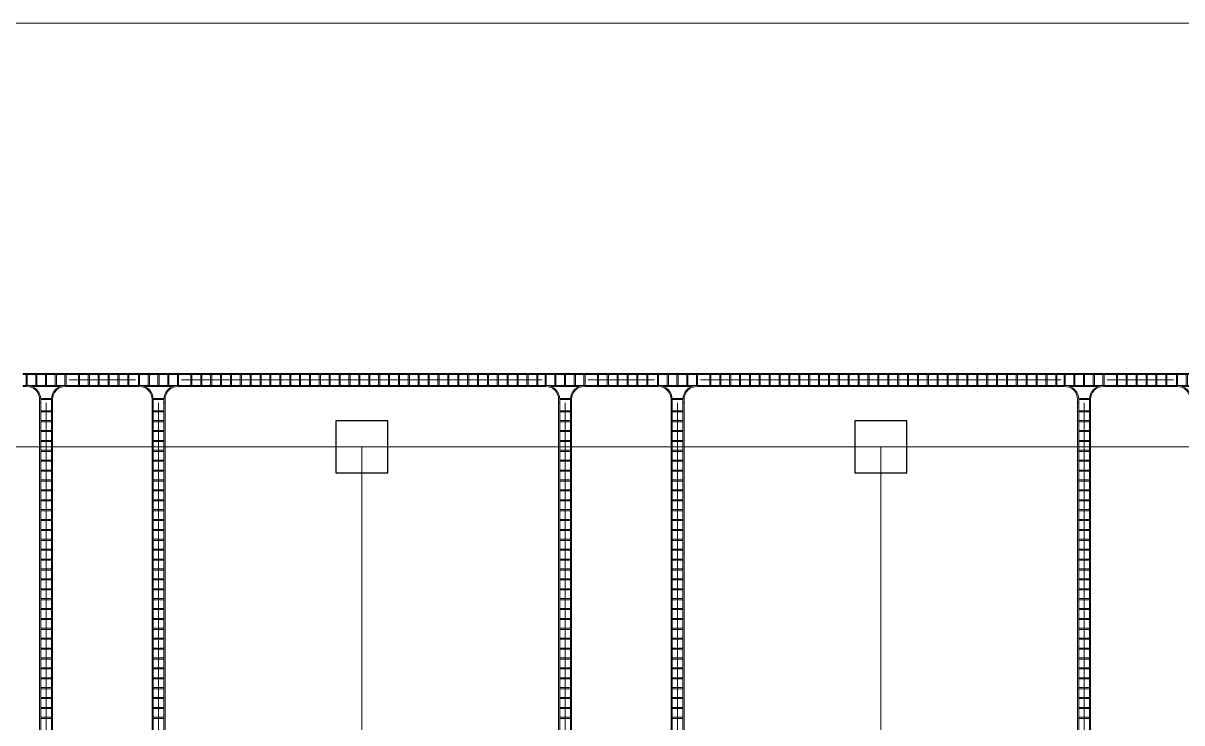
# Model space of a CAD drawing. Header units: millimetres. Extents: x 0 to 154200, y 0 to 64595.
# Drawn here: x 100170 to 126960, y 48424 to 64595 of the extents above; entities that cross this region are included whole.
import ezdxf

# ---------------------------------------------------------------- set-up
doc = ezdxf.new("R2010")
doc.units = ezdxf.units.MM
doc.layers.add('Column', color=1, linetype='Continuous')
doc.layers.add('E-CABL-TRAY', color=4, linetype='Continuous', lineweight=9)
doc.layers.add('Floor', color=7, linetype='Continuous', lineweight=9)

# ---------------------------------------------------------------- blocks, each defined once
blk = doc.blocks.new('M_래더 수평 티 - 300mm 반지름-V1-레벨 2')
at = {"layer": 'E-CABL-TRAY'}
for p, q in [((530, 150), (-530, 150)), ((-530, 150), (-530, 125)), ((-530, 125), (530, 125)), ((-463, 125), (-463, -125)), ((-437, -125), (-437, 125)), ((-238, 125), (-238, -125)), ((-212, -125), (-212, 125)), ((-13, 125), (-13, -125)), ((13, -125), (13, 125)), ((212, 125), (212, -125)), ((238, -125), (238, 125)), ((437, 125), (437, -125)), ((463, -125), (463, 125)), ((530, 125), (530, 150)), ((-450, -125), (-530, -125)), ((-530, -125), (-530, -150)), ((-530, -150), (-450, -150)), ((-450, -125), (-437, -125)), ((-450, -125), (450, -125)), ((-324, -150), (324, -150)), ((-238, -125), (-212, -125)), ((-13, -125), (13, -125)), ((212, -125), (238, -125)), ((437, -125), (450, -125)), ((530, -125), (450, -125)), ((450, -150), (530, -150)), ((530, -150), (530, -125)), ((-150, -450), (-150, -530)), ((-150, -530), (-125, -530)), ((125, -425), (-125, -425)), ((-125, -425), (-125, -450)), ((-125, -450), (125, -450)), ((-125, -530), (-125, -450)), ((125, -450), (125, -425)), ((125, -450), (125, -530)), ((125, -530), (150, -530)), ((150, -530), (150, -450))]:
    blk.add_line(p, q, dxfattribs=at)
for centre, radius, start, end in [((-450, -450), 325, 360, 90), ((-450, -450), 325, 79.9947, 90), ((-450, -450), 300, 0, 90), ((-450, -450), 325, 67.9974, 77.4396), ((-450, -450), 325, 61.232, 67.2117), ((-450, -450), 325, 49.8928, 56.0097), ((-450, -450), 325, 38.4887, 44.8078), ((450, -450), 325, 90, 180), ((450, -450), 300, 90, 180), ((450, -450), 325, 135.1922, 141.5113), ((450, -450), 325, 123.9903, 130.1072), ((450, -450), 325, 112.7883, 118.768), ((450, -450), 325, 102.5604, 112.0026), ((450, -450), 325, 90, 100.0053), ((-450, -450), 325, 26.942, 33.6058), ((-450, -450), 325, 11.2019, 22.4039), ((450, -450), 325, 157.5961, 168.7981), ((450, -450), 325, 146.3942, 153.058)]:
    blk.add_arc(centre, radius, start, end, dxfattribs=at)
blk = doc.blocks.new('M_래더 수평 티 - 300mm 반지름-V7-레벨 2')
at = {"layer": 'E-CABL-TRAY'}
for p, q in [((530, 150), (-530, 150)), ((-530, 150), (-530, 125)), ((-530, 125), (530, 125)), ((-463, 125), (-463, -125)), ((-437, -125), (-437, 125)), ((-238, 125), (-238, -125)), ((-212, -125), (-212, 125)), ((-13, 125), (-13, -125)), ((13, -125), (13, 125)), ((212, 125), (212, -125)), ((238, -125), (238, 125)), ((437, 125), (437, -125)), ((463, -125), (463, 125)), ((530, 125), (530, 150)), ((-450, -125), (-530, -125)), ((-530, -125), (-530, -150)), ((-530, -150), (-450, -150)), ((-450, -125), (-437, -125)), ((-450, -125), (450, -125)), ((-324, -150), (324, -150)), ((-238, -125), (-212, -125)), ((-13, -125), (13, -125)), ((212, -125), (238, -125)), ((437, -125), (450, -125)), ((530, -125), (450, -125)), ((450, -150), (530, -150)), ((530, -150), (530, -125)), ((-150, -450), (-150, -530)), ((-150, -530), (-125, -530)), ((125, -425), (-125, -425)), ((-125, -425), (-125, -450)), ((-125, -450), (125, -450)), ((-125, -530), (-125, -450)), ((125, -450), (125, -425)), ((125, -450), (125, -530)), ((125, -530), (150, -530)), ((150, -530), (150, -450))]:
    blk.add_line(p, q, dxfattribs=at)
for centre, radius, start, end in [((-450, -450), 325, 360, 90), ((-450, -450), 325, 79.9947, 90), ((-450, -450), 300, 0, 90), ((-450, -450), 325, 67.9974, 77.4396), ((-450, -450), 325, 61.232, 67.2117), ((-450, -450), 325, 49.8928, 56.0097), ((-450, -450), 325, 38.4887, 44.8078), ((450, -450), 325, 90, 180), ((450, -450), 300, 90, 180), ((450, -450), 325, 135.1922, 141.5113), ((450, -450), 325, 123.9903, 130.1072), ((450, -450), 325, 112.7883, 118.768), ((450, -450), 325, 102.5604, 112.0026), ((450, -450), 325, 90, 100.0053), ((-450, -450), 325, 26.942, 33.6058), ((-450, -450), 325, 11.2019, 22.4039), ((450, -450), 325, 157.5961, 168.7981), ((450, -450), 325, 146.3942, 153.058)]:
    blk.add_arc(centre, radius, start, end, dxfattribs=at)
blk = doc.blocks.new('M_래더 수평 티 - 300mm 반지름-V8-레벨 2')
at = {"layer": 'E-CABL-TRAY'}
for p, q in [((530, 150), (-530, 150)), ((-530, 150), (-530, 125)), ((-530, 125), (530, 125)), ((-463, 125), (-463, -125)), ((-437, -125), (-437, 125)), ((-238, 125), (-238, -125)), ((-212, -125), (-212, 125)), ((-13, 125), (-13, -125)), ((13, -125), (13, 125)), ((212, 125), (212, -125)), ((238, -125), (238, 125)), ((437, 125), (437, -125)), ((463, -125), (463, 125)), ((530, 125), (530, 150)), ((-450, -125), (-530, -125)), ((-530, -125), (-530, -150)), ((-530, -150), (-450, -150)), ((-450, -125), (450, -125)), ((-449, -125), (-437, -125)), ((-324, -150), (324, -150)), ((-238, -125), (-212, -125)), ((-13, -125), (13, -125)), ((212, -125), (238, -125)), ((437, -125), (450, -125)), ((530, -125), (450, -125)), ((450, -150), (530, -150)), ((530, -150), (530, -125)), ((-150, -450), (-150, -530)), ((-150, -530), (-125, -530)), ((125, -425), (-125, -425)), ((-125, -425), (-125, -450)), ((-125, -450), (125, -450)), ((-125, -530), (-125, -450)), ((125, -450), (125, -425)), ((125, -450), (125, -530)), ((125, -530), (150, -530)), ((150, -530), (150, -450))]:
    blk.add_line(p, q, dxfattribs=at)
for centre, radius, start, end in [((-450, -450), 325, 360, 90), ((-450, -450), 300, 0, 90), ((-450, -450), 325, 79.9947, 89.8721), ((-450, -450), 325, 67.9974, 77.4396), ((-450, -450), 325, 61.232, 67.2117), ((-450, -450), 325, 49.8928, 56.0097), ((-450, -450), 325, 38.4887, 44.8078), ((450, -450), 325, 90, 180), ((450, -450), 300, 90, 180), ((450, -450), 325, 135.1922, 141.5113), ((450, -450), 325, 123.9903, 130.1072), ((450, -450), 325, 112.7883, 118.768), ((450, -450), 325, 102.5604, 112.0026), ((450, -450), 325, 90, 100.0053), ((-450, -450), 325, 26.942, 33.6058), ((-450, -450), 325, 11.2019, 22.4039), ((450, -450), 325, 157.5961, 168.7981), ((450, -450), 325, 146.3942, 153.058)]:
    blk.add_arc(centre, radius, start, end, dxfattribs=at)

msp = doc.modelspace()

# ---------------------------------------------------------------- linework, layer by layer
at = {"layer": 'Column'}
for points in [[(107400, 54800), (107400, 54200), (108600, 54200), (108600, 55400), (107400, 55400), (107400, 54800)], [(119400, 54800), (119400, 54200), (120600, 54200), (120600, 55400), (119400, 55400), (119400, 54800)]]:
    msp.add_lwpolyline(points, dxfattribs=at)
at = {"layer": 'E-CABL-TRAY'}
for p, q in [((101230, 56473.3018), (101230, 56498.7018)), ((101230, 56498.7018), (102770, 56498.7018)), ((101230, 56473.3018), (102770, 56473.3018)), ((101230, 56348.7018), (102770, 56348.7018)), ((101445.9, 56224.1018), (101445.9, 56473.3018)), ((101471.3, 56224.1018), (101471.3, 56473.3018)), ((101674.5, 56224.1018), (101674.5, 56473.3018)), ((101699.9, 56224.1018), (101699.9, 56473.3018)), ((101903.1, 56224.1018), (101903.1, 56473.3018)), ((101928.5, 56224.1018), (101928.5, 56473.3018)), ((102131.7, 56224.1018), (102131.7, 56473.3018)), ((102157.1, 56224.1018), (102157.1, 56473.3018)), ((102360.3, 56224.1018), (102360.3, 56473.3018)), ((102385.7, 56224.1018), (102385.7, 56473.3018)), ((102588.9, 56224.1018), (102588.9, 56473.3018)), ((102614.3, 56224.1018), (102614.3, 56473.3018)), ((102770, 56498.7018), (102770, 56473.3018)), ((103830, 56473.3018), (103830, 56498.7018)), ((103830, 56498.7018), (112170, 56498.7018)), ((103830, 56473.3018), (112170, 56473.3018)), ((103830, 56348.7018), (112170, 56348.7018)), ((104045.9, 56224.1018), (104045.9, 56473.3018)), ((104071.3, 56224.1018), (104071.3, 56473.3018)), ((104274.5, 56224.1018), (104274.5, 56473.3018)), ((104299.9, 56224.1018), (104299.9, 56473.3018)), ((104503.1, 56224.1018), (104503.1, 56473.3018)), ((104528.5, 56224.1018), (104528.5, 56473.3018)), ((104731.7, 56224.1018), (104731.7, 56473.3018)), ((104757.1, 56224.1018), (104757.1, 56473.3018)), ((104960.3, 56224.1018), (104960.3, 56473.3018)), ((104985.7, 56224.1018), (104985.7, 56473.3018)), ((105188.9, 56224.1018), (105188.9, 56473.3018)), ((105214.3, 56224.1018), (105214.3, 56473.3018)), ((105417.5, 56224.1018), (105417.5, 56473.3018)), ((105442.9, 56224.1018), (105442.9, 56473.3018)), ((105646.1, 56224.1018), (105646.1, 56473.3018)), ((105671.5, 56224.1018), (105671.5, 56473.3018)), ((105874.7, 56224.1018), (105874.7, 56473.3018)), ((105900.1, 56224.1018), (105900.1, 56473.3018)), ((106103.3, 56224.1018), (106103.3, 56473.3018)), ((106128.7, 56224.1018), (106128.7, 56473.3018)), ((106331.9, 56224.1018), (106331.9, 56473.3018)), ((106357.3, 56224.1018), (106357.3, 56473.3018)), ((106560.5, 56224.1018), (106560.5, 56473.3018)), ((106585.9, 56224.1018), (106585.9, 56473.3018)), ((106789.1, 56224.1018), (106789.1, 56473.3018)), ((106814.5, 56224.1018), (106814.5, 56473.3018)), ((107017.7, 56224.1018), (107017.7, 56473.3018)), ((107043.1, 56224.1018), (107043.1, 56473.3018)), ((107246.3, 56224.1018), (107246.3, 56473.3018)), ((107271.7, 56224.1018), (107271.7, 56473.3018)), ((107474.9, 56224.1018), (107474.9, 56473.3018)), ((107500.3, 56224.1018), (107500.3, 56473.3018)), ((107703.5, 56224.1018), (107703.5, 56473.3018)), ((107728.9, 56224.1018), (107728.9, 56473.3018)), ((107932.1, 56224.1018), (107932.1, 56473.3018)), ((107957.5, 56224.1018), (107957.5, 56473.3018)), ((108160.7, 56224.1018), (108160.7, 56473.3018)), ((108186.1, 56224.1018), (108186.1, 56473.3018)), ((108389.3, 56224.1018), (108389.3, 56473.3018)), ((108414.7, 56224.1018), (108414.7, 56473.3018)), ((108617.9, 56224.1018), (108617.9, 56473.3018)), ((108643.3, 56224.1018), (108643.3, 56473.3018)), ((108846.5, 56224.1018), (108846.5, 56473.3018)), ((108871.9, 56224.1018), (108871.9, 56473.3018)), ((109075.1, 56224.1018), (109075.1, 56473.3018)), ((109100.5, 56224.1018), (109100.5, 56473.3018)), ((109303.7, 56224.1018), (109303.7, 56473.3018)), ((109329.1, 56224.1018), (109329.1, 56473.3018)), ((109532.3, 56224.1018), (109532.3, 56473.3018)), ((109557.7, 56224.1018), (109557.7, 56473.3018)), ((109760.9, 56224.1018), (109760.9, 56473.3018)), ((109786.3, 56224.1018), (109786.3, 56473.3018)), ((109989.5, 56224.1018), (109989.5, 56473.3018)), ((110014.9, 56224.1018), (110014.9, 56473.3018)), ((110218.1, 56224.1018), (110218.1, 56473.3018)), ((110243.5, 56224.1018), (110243.5, 56473.3018)), ((110446.7, 56224.1018), (110446.7, 56473.3018)), ((110472.1, 56224.1018), (110472.1, 56473.3018)), ((110675.3, 56224.1018), (110675.3, 56473.3018)), ((110700.7, 56224.1018), (110700.7, 56473.3018)), ((110903.9, 56224.1018), (110903.9, 56473.3018)), ((110929.3, 56224.1018), (110929.3, 56473.3018)), ((111132.5, 56224.1018), (111132.5, 56473.3018)), ((111157.9, 56224.1018), (111157.9, 56473.3018)), ((111361.1, 56224.1018), (111361.1, 56473.3018)), ((111386.5, 56224.1018), (111386.5, 56473.3018)), ((111589.7, 56224.1018), (111589.7, 56473.3018)), ((111615.1, 56224.1018), (111615.1, 56473.3018)), ((111818.3, 56224.1018), (111818.3, 56473.3018)), ((111843.7, 56224.1018), (111843.7, 56473.3018)), ((112046.9, 56224.1018), (112046.9, 56473.3018)), ((112072.3, 56224.1018), (112072.3, 56473.3018)), ((112170, 56498.7018), (112170, 56473.3018)), ((113230, 56473.3018), (113230, 56498.7018)), ((113230, 56498.7018), (114770, 56498.7018)), ((113230, 56473.3018), (114770, 56473.3018)), ((113230, 56348.7018), (114770, 56348.7018)), ((113445.9, 56224.1018), (113445.9, 56473.3018)), ((113471.3, 56224.1018), (113471.3, 56473.3018)), ((113674.5, 56224.1018), (113674.5, 56473.3018)), ((113699.9, 56224.1018), (113699.9, 56473.3018)), ((113903.1, 56224.1018), (113903.1, 56473.3018)), ((113928.5, 56224.1018), (113928.5, 56473.3018)), ((114131.7, 56224.1018), (114131.7, 56473.3018)), ((114157.1, 56224.1018), (114157.1, 56473.3018)), ((114360.3, 56224.1018), (114360.3, 56473.3018)), ((114385.7, 56224.1018), (114385.7, 56473.3018)), ((114588.9, 56224.1018), (114588.9, 56473.3018)), ((114614.3, 56224.1018), (114614.3, 56473.3018)), ((114770, 56498.7018), (114770, 56473.3018)), ((115830, 56473.3018), (115830, 56498.7018)), ((115830, 56498.7018), (124170, 56498.7018)), ((115830, 56473.3018), (124170, 56473.3018)), ((115830, 56348.7018), (124170, 56348.7018)), ((116045.9, 56224.1018), (116045.9, 56473.3018)), ((116071.3, 56224.1018), (116071.3, 56473.3018)), ((116274.5, 56224.1018), (116274.5, 56473.3018)), ((116299.9, 56224.1018), (116299.9, 56473.3018)), ((116503.1, 56224.1018), (116503.1, 56473.3018)), ((116528.5, 56224.1018), (116528.5, 56473.3018)), ((116731.7, 56224.1018), (116731.7, 56473.3018)), ((116757.1, 56224.1018), (116757.1, 56473.3018)), ((116960.3, 56224.1018), (116960.3, 56473.3018)), ((116985.7, 56224.1018), (116985.7, 56473.3018)), ((117188.9, 56224.1018), (117188.9, 56473.3018)), ((117214.3, 56224.1018), (117214.3, 56473.3018)), ((117417.5, 56224.1018), (117417.5, 56473.3018)), ((117442.9, 56224.1018), (117442.9, 56473.3018)), ((117646.1, 56224.1018), (117646.1, 56473.3018)), ((117671.5, 56224.1018), (117671.5, 56473.3018)), ((117874.7, 56224.1018), (117874.7, 56473.3018)), ((117900.1, 56224.1018), (117900.1, 56473.3018)), ((118103.3, 56224.1018), (118103.3, 56473.3018)), ((118128.7, 56224.1018), (118128.7, 56473.3018)), ((118331.9, 56224.1018), (118331.9, 56473.3018)), ((118357.3, 56224.1018), (118357.3, 56473.3018)), ((118560.5, 56224.1018), (118560.5, 56473.3018)), ((118585.9, 56224.1018), (118585.9, 56473.3018)), ((118789.1, 56224.1018), (118789.1, 56473.3018)), ((118814.5, 56224.1018), (118814.5, 56473.3018)), ((119017.7, 56224.1018), (119017.7, 56473.3018)), ((119043.1, 56224.1018), (119043.1, 56473.3018)), ((119246.3, 56224.1018), (119246.3, 56473.3018)), ((119271.7, 56224.1018), (119271.7, 56473.3018)), ((119474.9, 56224.1018), (119474.9, 56473.3018)), ((119500.3, 56224.1018), (119500.3, 56473.3018)), ((119703.5, 56224.1018), (119703.5, 56473.3018)), ((119728.9, 56224.1018), (119728.9, 56473.3018)), ((119932.1, 56224.1018), (119932.1, 56473.3018)), ((119957.5, 56224.1018), (119957.5, 56473.3018)), ((120160.7, 56224.1018), (120160.7, 56473.3018)), ((120186.1, 56224.1018), (120186.1, 56473.3018)), ((120389.3, 56224.1018), (120389.3, 56473.3018)), ((120414.7, 56224.1018), (120414.7, 56473.3018)), ((120617.9, 56224.1018), (120617.9, 56473.3018)), ((120643.3, 56224.1018), (120643.3, 56473.3018)), ((120846.5, 56224.1018), (120846.5, 56473.3018)), ((120871.9, 56224.1018), (120871.9, 56473.3018)), ((121075.1, 56224.1018), (121075.1, 56473.3018)), ((121100.5, 56224.1018), (121100.5, 56473.3018)), ((121303.7, 56224.1018), (121303.7, 56473.3018)), ((121329.1, 56224.1018), (121329.1, 56473.3018)), ((121532.3, 56224.1018), (121532.3, 56473.3018)), ((121557.7, 56224.1018), (121557.7, 56473.3018)), ((121760.9, 56224.1018), (121760.9, 56473.3018)), ((121786.3, 56224.1018), (121786.3, 56473.3018)), ((121989.5, 56224.1018), (121989.5, 56473.3018)), ((122014.9, 56224.1018), (122014.9, 56473.3018)), ((122218.1, 56224.1018), (122218.1, 56473.3018)), ((122243.5, 56224.1018), (122243.5, 56473.3018)), ((122446.7, 56224.1018), (122446.7, 56473.3018)), ((122472.1, 56224.1018), (122472.1, 56473.3018)), ((122675.3, 56224.1018), (122675.3, 56473.3018)), ((122700.7, 56224.1018), (122700.7, 56473.3018)), ((122903.9, 56224.1018), (122903.9, 56473.3018)), ((122929.3, 56224.1018), (122929.3, 56473.3018)), ((123132.5, 56224.1018), (123132.5, 56473.3018)), ((123157.9, 56224.1018), (123157.9, 56473.3018)), ((123361.1, 56224.1018), (123361.1, 56473.3018)), ((123386.5, 56224.1018), (123386.5, 56473.3018)), ((123589.7, 56224.1018), (123589.7, 56473.3018)), ((123615.1, 56224.1018), (123615.1, 56473.3018)), ((123818.3, 56224.1018), (123818.3, 56473.3018)), ((123843.7, 56224.1018), (123843.7, 56473.3018)), ((124046.9, 56224.1018), (124046.9, 56473.3018)), ((124072.3, 56224.1018), (124072.3, 56473.3018)), ((124170, 56498.7018), (124170, 56473.3018)), ((125230, 56473.3018), (125230, 56498.7018)), ((125230, 56498.7018), (126770, 56498.7018)), ((125230, 56473.3018), (126770, 56473.3018)), ((125230, 56348.7018), (126770, 56348.7018)), ((125445.9, 56224.1018), (125445.9, 56473.3018)), ((125471.3, 56224.1018), (125471.3, 56473.3018)), ((125674.5, 56224.1018), (125674.5, 56473.3018)), ((125699.9, 56224.1018), (125699.9, 56473.3018)), ((125903.1, 56224.1018), (125903.1, 56473.3018)), ((125928.5, 56224.1018), (125928.5, 56473.3018)), ((126131.7, 56224.1018), (126131.7, 56473.3018)), ((126157.1, 56224.1018), (126157.1, 56473.3018)), ((126360.3, 56224.1018), (126360.3, 56473.3018)), ((126385.7, 56224.1018), (126385.7, 56473.3018)), ((126588.9, 56224.1018), (126588.9, 56473.3018)), ((126614.3, 56224.1018), (126614.3, 56473.3018)), ((126770, 56498.7018), (126770, 56473.3018)), ((101230, 56198.7018), (101230, 56224.1018)), ((101230, 56224.1018), (102770, 56224.1018)), ((101230, 56198.7018), (102770, 56198.7018)), ((102770, 56224.1018), (102770, 56198.7018)), ((103830, 56198.7018), (103830, 56224.1018)), ((103830, 56224.1018), (112170, 56224.1018)), ((103830, 56198.7018), (112170, 56198.7018)), ((112170, 56224.1018), (112170, 56198.7018)), ((113230, 56198.7018), (113230, 56224.1018)), ((113230, 56224.1018), (114770, 56224.1018)), ((113230, 56198.7018), (114770, 56198.7018)), ((114770, 56224.1018), (114770, 56198.7018)), ((115830, 56198.7018), (115830, 56224.1018)), ((115830, 56224.1018), (124170, 56224.1018)), ((115830, 56198.7018), (124170, 56198.7018)), ((124170, 56224.1018), (124170, 56198.7018)), ((125230, 56198.7018), (125230, 56224.1018)), ((125230, 56224.1018), (126770, 56224.1018)), ((125230, 56198.7018), (126770, 56198.7018)), ((126770, 56224.1018), (126770, 56198.7018)), ((100550, 55818.7018), (100575.4, 55818.7018)), ((100550, 9218.7018), (100550, 55818.7018)), ((100575.4, 9218.7018), (100575.4, 55818.7018)), ((100700, 9218.7018), (100700, 55818.7018)), ((100824.6, 55818.7018), (100850, 55818.7018)), ((100824.6, 9218.7018), (100824.6, 55818.7018)), ((100850, 9218.7018), (100850, 55818.7018)), ((103150, 55818.7018), (103175.4, 55818.7018)), ((103150, 9218.7018), (103150, 55818.7018)), ((103175.4, 9218.7018), (103175.4, 55818.7018)), ((103300, 9218.7018), (103300, 55818.7018)), ((103424.6, 55818.7018), (103450, 55818.7018)), ((103424.6, 9218.7018), (103424.6, 55818.7018)), ((103450, 9218.7018), (103450, 55818.7018)), ((112550, 55818.7018), (112575.4, 55818.7018)), ((112550, 9218.7018), (112550, 55818.7018)), ((112575.4, 9218.7018), (112575.4, 55818.7018)), ((112700, 9218.7018), (112700, 55818.7018)), ((112824.6, 55818.7018), (112850, 55818.7018)), ((112824.6, 9218.7018), (112824.6, 55818.7018)), ((112850, 9218.7018), (112850, 55818.7018)), ((115150, 55818.7018), (115175.4, 55818.7018)), ((115150, 9218.7018), (115150, 55818.7018)), ((115175.4, 9218.7018), (115175.4, 55818.7018)), ((115300, 9218.7018), (115300, 55818.7018)), ((115424.6, 55818.7018), (115450, 55818.7018)), ((115424.6, 9218.7018), (115424.6, 55818.7018)), ((115450, 9218.7018), (115450, 55818.7018)), ((124550, 55818.7018), (124575.4, 55818.7018)), ((124550, 9218.7018), (124550, 55818.7018)), ((124575.4, 9218.7018), (124575.4, 55818.7018)), ((124700, 9218.7018), (124700, 55818.7018)), ((124824.6, 55818.7018), (124850, 55818.7018)), ((124824.6, 9218.7018), (124824.6, 55818.7018)), ((124850, 9218.7018), (124850, 55818.7018)), ((100824.6, 55637.2018), (100575.4, 55637.2018)), ((100824.6, 55611.8018), (100575.4, 55611.8018)), ((103424.6, 55637.2018), (103175.4, 55637.2018)), ((103424.6, 55611.8018), (103175.4, 55611.8018)), ((112824.6, 55637.2018), (112575.4, 55637.2018)), ((112824.6, 55611.8018), (112575.4, 55611.8018)), ((115424.6, 55637.2018), (115175.4, 55637.2018)), ((115424.6, 55611.8018), (115175.4, 55611.8018)), ((124824.6, 55637.2018), (124575.4, 55637.2018)), ((124824.6, 55611.8018), (124575.4, 55611.8018)), ((100824.6, 55408.6018), (100575.4, 55408.6018)), ((100824.6, 55383.2018), (100575.4, 55383.2018)), ((103424.6, 55408.6018), (103175.4, 55408.6018)), ((103424.6, 55383.2018), (103175.4, 55383.2018)), ((112824.6, 55408.6018), (112575.4, 55408.6018)), ((112824.6, 55383.2018), (112575.4, 55383.2018)), ((115424.6, 55408.6018), (115175.4, 55408.6018)), ((115424.6, 55383.2018), (115175.4, 55383.2018)), ((124824.6, 55408.6018), (124575.4, 55408.6018)), ((124824.6, 55383.2018), (124575.4, 55383.2018)), ((100824.6, 55180.0018), (100575.4, 55180.0018)), ((100824.6, 55154.6018), (100575.4, 55154.6018)), ((100824.6, 54951.4018), (100575.4, 54951.4018)), ((100824.6, 54926.0018), (100575.4, 54926.0018)), ((103424.6, 55180.0018), (103175.4, 55180.0018)), ((103424.6, 55154.6018), (103175.4, 55154.6018)), ((103424.6, 54951.4018), (103175.4, 54951.4018)), ((103424.6, 54926.0018), (103175.4, 54926.0018)), ((112824.6, 55180.0018), (112575.4, 55180.0018)), ((112824.6, 55154.6018), (112575.4, 55154.6018)), ((112824.6, 54951.4018), (112575.4, 54951.4018)), ((112824.6, 54926.0018), (112575.4, 54926.0018)), ((115424.6, 55180.0018), (115175.4, 55180.0018)), ((115424.6, 55154.6018), (115175.4, 55154.6018)), ((115424.6, 54951.4018), (115175.4, 54951.4018)), ((115424.6, 54926.0018), (115175.4, 54926.0018)), ((124824.6, 55180.0018), (124575.4, 55180.0018)), ((124824.6, 55154.6018), (124575.4, 55154.6018)), ((124824.6, 54951.4018), (124575.4, 54951.4018)), ((124824.6, 54926.0018), (124575.4, 54926.0018)), ((100824.6, 54722.8018), (100575.4, 54722.8018)), ((100824.6, 54697.4018), (100575.4, 54697.4018)), ((103424.6, 54722.8018), (103175.4, 54722.8018)), ((103424.6, 54697.4018), (103175.4, 54697.4018)), ((112824.6, 54722.8018), (112575.4, 54722.8018)), ((112824.6, 54697.4018), (112575.4, 54697.4018)), ((115424.6, 54722.8018), (115175.4, 54722.8018)), ((115424.6, 54697.4018), (115175.4, 54697.4018)), ((124824.6, 54722.8018), (124575.4, 54722.8018)), ((124824.6, 54697.4018), (124575.4, 54697.4018)), ((100824.6, 54494.2018), (100575.4, 54494.2018)), ((100824.6, 54468.8018), (100575.4, 54468.8018)), ((103424.6, 54494.2018), (103175.4, 54494.2018)), ((103424.6, 54468.8018), (103175.4, 54468.8018)), ((112824.6, 54494.2018), (112575.4, 54494.2018)), ((112824.6, 54468.8018), (112575.4, 54468.8018)), ((115424.6, 54494.2018), (115175.4, 54494.2018)), ((115424.6, 54468.8018), (115175.4, 54468.8018)), ((124824.6, 54494.2018), (124575.4, 54494.2018)), ((124824.6, 54468.8018), (124575.4, 54468.8018)), ((100824.6, 54265.6018), (100575.4, 54265.6018)), ((100824.6, 54240.2018), (100575.4, 54240.2018)), ((103424.6, 54265.6018), (103175.4, 54265.6018)), ((103424.6, 54240.2018), (103175.4, 54240.2018)), ((112824.6, 54265.6018), (112575.4, 54265.6018)), ((112824.6, 54240.2018), (112575.4, 54240.2018)), ((115424.6, 54265.6018), (115175.4, 54265.6018)), ((115424.6, 54240.2018), (115175.4, 54240.2018)), ((124824.6, 54265.6018), (124575.4, 54265.6018)), ((124824.6, 54240.2018), (124575.4, 54240.2018)), ((100824.6, 54037.0018), (100575.4, 54037.0018)), ((100824.6, 54011.6018), (100575.4, 54011.6018)), ((103424.6, 54037.0018), (103175.4, 54037.0018)), ((103424.6, 54011.6018), (103175.4, 54011.6018)), ((112824.6, 54037.0018), (112575.4, 54037.0018)), ((112824.6, 54011.6018), (112575.4, 54011.6018)), ((115424.6, 54037.0018), (115175.4, 54037.0018)), ((115424.6, 54011.6018), (115175.4, 54011.6018)), ((124824.6, 54037.0018), (124575.4, 54037.0018)), ((124824.6, 54011.6018), (124575.4, 54011.6018)), ((100824.6, 53808.4018), (100575.4, 53808.4018)), ((100824.6, 53783.0018), (100575.4, 53783.0018)), ((103424.6, 53808.4018), (103175.4, 53808.4018)), ((103424.6, 53783.0018), (103175.4, 53783.0018)), ((112824.6, 53808.4018), (112575.4, 53808.4018)), ((112824.6, 53783.0018), (112575.4, 53783.0018)), ((115424.6, 53808.4018), (115175.4, 53808.4018)), ((115424.6, 53783.0018), (115175.4, 53783.0018)), ((124824.6, 53808.4018), (124575.4, 53808.4018)), ((124824.6, 53783.0018), (124575.4, 53783.0018)), ((100824.6, 53579.8018), (100575.4, 53579.8018)), ((100824.6, 53554.4018), (100575.4, 53554.4018)), ((100824.6, 53351.2018), (100575.4, 53351.2018)), ((100824.6, 53325.8018), (100575.4, 53325.8018)), ((103424.6, 53579.8018), (103175.4, 53579.8018)), ((103424.6, 53554.4018), (103175.4, 53554.4018)), ((103424.6, 53351.2018), (103175.4, 53351.2018)), ((103424.6, 53325.8018), (103175.4, 53325.8018)), ((112824.6, 53579.8018), (112575.4, 53579.8018)), ((112824.6, 53554.4018), (112575.4, 53554.4018)), ((112824.6, 53351.2018), (112575.4, 53351.2018)), ((112824.6, 53325.8018), (112575.4, 53325.8018)), ((115424.6, 53579.8018), (115175.4, 53579.8018)), ((115424.6, 53554.4018), (115175.4, 53554.4018)), ((115424.6, 53351.2018), (115175.4, 53351.2018)), ((115424.6, 53325.8018), (115175.4, 53325.8018)), ((124824.6, 53579.8018), (124575.4, 53579.8018)), ((124824.6, 53554.4018), (124575.4, 53554.4018)), ((124824.6, 53351.2018), (124575.4, 53351.2018)), ((124824.6, 53325.8018), (124575.4, 53325.8018)), ((100824.6, 53122.6018), (100575.4, 53122.6018)), ((100824.6, 53097.2018), (100575.4, 53097.2018)), ((103424.6, 53122.6018), (103175.4, 53122.6018)), ((103424.6, 53097.2018), (103175.4, 53097.2018)), ((112824.6, 53122.6018), (112575.4, 53122.6018)), ((112824.6, 53097.2018), (112575.4, 53097.2018)), ((115424.6, 53122.6018), (115175.4, 53122.6018)), ((115424.6, 53097.2018), (115175.4, 53097.2018)), ((124824.6, 53122.6018), (124575.4, 53122.6018)), ((124824.6, 53097.2018), (124575.4, 53097.2018)), ((100824.6, 52894.0018), (100575.4, 52894.0018)), ((100824.6, 52868.6018), (100575.4, 52868.6018)), ((103424.6, 52894.0018), (103175.4, 52894.0018)), ((103424.6, 52868.6018), (103175.4, 52868.6018)), ((112824.6, 52894.0018), (112575.4, 52894.0018)), ((112824.6, 52868.6018), (112575.4, 52868.6018)), ((115424.6, 52894.0018), (115175.4, 52894.0018)), ((115424.6, 52868.6018), (115175.4, 52868.6018)), ((124824.6, 52894.0018), (124575.4, 52894.0018)), ((124824.6, 52868.6018), (124575.4, 52868.6018)), ((100824.6, 52665.4018), (100575.4, 52665.4018)), ((100824.6, 52640.0018), (100575.4, 52640.0018)), ((103424.6, 52665.4018), (103175.4, 52665.4018)), ((103424.6, 52640.0018), (103175.4, 52640.0018)), ((112824.6, 52665.4018), (112575.4, 52665.4018)), ((112824.6, 52640.0018), (112575.4, 52640.0018)), ((115424.6, 52665.4018), (115175.4, 52665.4018)), ((115424.6, 52640.0018), (115175.4, 52640.0018)), ((124824.6, 52665.4018), (124575.4, 52665.4018)), ((124824.6, 52640.0018), (124575.4, 52640.0018)), ((100824.6, 52436.8018), (100575.4, 52436.8018)), ((100824.6, 52411.4018), (100575.4, 52411.4018)), ((103424.6, 52436.8018), (103175.4, 52436.8018)), ((103424.6, 52411.4018), (103175.4, 52411.4018)), ((112824.6, 52436.8018), (112575.4, 52436.8018)), ((112824.6, 52411.4018), (112575.4, 52411.4018)), ((115424.6, 52436.8018), (115175.4, 52436.8018)), ((115424.6, 52411.4018), (115175.4, 52411.4018)), ((124824.6, 52436.8018), (124575.4, 52436.8018)), ((124824.6, 52411.4018), (124575.4, 52411.4018)), ((100824.6, 52208.2018), (100575.4, 52208.2018)), ((100824.6, 52182.8018), (100575.4, 52182.8018)), ((100824.6, 51979.6018), (100575.4, 51979.6018)), ((103424.6, 52208.2018), (103175.4, 52208.2018)), ((103424.6, 52182.8018), (103175.4, 52182.8018)), ((103424.6, 51979.6018), (103175.4, 51979.6018)), ((112824.6, 52208.2018), (112575.4, 52208.2018)), ((112824.6, 52182.8018), (112575.4, 52182.8018)), ((112824.6, 51979.6018), (112575.4, 51979.6018)), ((115424.6, 52208.2018), (115175.4, 52208.2018)), ((115424.6, 52182.8018), (115175.4, 52182.8018)), ((115424.6, 51979.6018), (115175.4, 51979.6018)), ((124824.6, 52208.2018), (124575.4, 52208.2018)), ((124824.6, 52182.8018), (124575.4, 52182.8018)), ((124824.6, 51979.6018), (124575.4, 51979.6018)), ((100824.6, 51954.2018), (100575.4, 51954.2018)), ((100824.6, 51751.0018), (100575.4, 51751.0018)), ((100824.6, 51725.6018), (100575.4, 51725.6018)), ((103424.6, 51954.2018), (103175.4, 51954.2018)), ((103424.6, 51751.0018), (103175.4, 51751.0018)), ((103424.6, 51725.6018), (103175.4, 51725.6018)), ((112824.6, 51954.2018), (112575.4, 51954.2018)), ((112824.6, 51751.0018), (112575.4, 51751.0018)), ((112824.6, 51725.6018), (112575.4, 51725.6018)), ((115424.6, 51954.2018), (115175.4, 51954.2018)), ((115424.6, 51751.0018), (115175.4, 51751.0018)), ((115424.6, 51725.6018), (115175.4, 51725.6018)), ((124824.6, 51954.2018), (124575.4, 51954.2018)), ((124824.6, 51751.0018), (124575.4, 51751.0018)), ((124824.6, 51725.6018), (124575.4, 51725.6018)), ((100824.6, 51522.4018), (100575.4, 51522.4018)), ((100824.6, 51497.0018), (100575.4, 51497.0018)), ((103424.6, 51522.4018), (103175.4, 51522.4018)), ((103424.6, 51497.0018), (103175.4, 51497.0018)), ((112824.6, 51522.4018), (112575.4, 51522.4018)), ((112824.6, 51497.0018), (112575.4, 51497.0018)), ((115424.6, 51522.4018), (115175.4, 51522.4018)), ((115424.6, 51497.0018), (115175.4, 51497.0018)), ((124824.6, 51522.4018), (124575.4, 51522.4018)), ((124824.6, 51497.0018), (124575.4, 51497.0018)), ((100824.6, 51293.8018), (100575.4, 51293.8018)), ((100824.6, 51268.4018), (100575.4, 51268.4018)), ((103424.6, 51293.8018), (103175.4, 51293.8018)), ((103424.6, 51268.4018), (103175.4, 51268.4018)), ((112824.6, 51293.8018), (112575.4, 51293.8018)), ((112824.6, 51268.4018), (112575.4, 51268.4018)), ((115424.6, 51293.8018), (115175.4, 51293.8018)), ((115424.6, 51268.4018), (115175.4, 51268.4018)), ((124824.6, 51293.8018), (124575.4, 51293.8018)), ((124824.6, 51268.4018), (124575.4, 51268.4018)), ((100824.6, 51065.2018), (100575.4, 51065.2018)), ((100824.6, 51039.8018), (100575.4, 51039.8018)), ((103424.6, 51065.2018), (103175.4, 51065.2018)), ((103424.6, 51039.8018), (103175.4, 51039.8018)), ((112824.6, 51065.2018), (112575.4, 51065.2018)), ((112824.6, 51039.8018), (112575.4, 51039.8018)), ((115424.6, 51065.2018), (115175.4, 51065.2018)), ((115424.6, 51039.8018), (115175.4, 51039.8018)), ((124824.6, 51065.2018), (124575.4, 51065.2018)), ((124824.6, 51039.8018), (124575.4, 51039.8018)), ((100824.6, 50836.6018), (100575.4, 50836.6018)), ((100824.6, 50811.2018), (100575.4, 50811.2018)), ((103424.6, 50836.6018), (103175.4, 50836.6018)), ((103424.6, 50811.2018), (103175.4, 50811.2018)), ((112824.6, 50836.6018), (112575.4, 50836.6018)), ((112824.6, 50811.2018), (112575.4, 50811.2018)), ((115424.6, 50836.6018), (115175.4, 50836.6018)), ((115424.6, 50811.2018), (115175.4, 50811.2018)), ((124824.6, 50836.6018), (124575.4, 50836.6018)), ((124824.6, 50811.2018), (124575.4, 50811.2018)), ((100824.6, 50608.0018), (100575.4, 50608.0018)), ((100824.6, 50582.6018), (100575.4, 50582.6018)), ((100824.6, 50379.4018), (100575.4, 50379.4018)), ((103424.6, 50608.0018), (103175.4, 50608.0018)), ((103424.6, 50582.6018), (103175.4, 50582.6018)), ((103424.6, 50379.4018), (103175.4, 50379.4018)), ((112824.6, 50608.0018), (112575.4, 50608.0018)), ((112824.6, 50582.6018), (112575.4, 50582.6018)), ((112824.6, 50379.4018), (112575.4, 50379.4018)), ((115424.6, 50608.0018), (115175.4, 50608.0018)), ((115424.6, 50582.6018), (115175.4, 50582.6018)), ((115424.6, 50379.4018), (115175.4, 50379.4018)), ((124824.6, 50608.0018), (124575.4, 50608.0018)), ((124824.6, 50582.6018), (124575.4, 50582.6018)), ((124824.6, 50379.4018), (124575.4, 50379.4018)), ((100824.6, 50354.0018), (100575.4, 50354.0018)), ((100824.6, 50150.8018), (100575.4, 50150.8018)), ((100824.6, 50125.4018), (100575.4, 50125.4018)), ((103424.6, 50354.0018), (103175.4, 50354.0018)), ((103424.6, 50150.8018), (103175.4, 50150.8018)), ((103424.6, 50125.4018), (103175.4, 50125.4018)), ((112824.6, 50354.0018), (112575.4, 50354.0018)), ((112824.6, 50150.8018), (112575.4, 50150.8018)), ((112824.6, 50125.4018), (112575.4, 50125.4018)), ((115424.6, 50354.0018), (115175.4, 50354.0018)), ((115424.6, 50150.8018), (115175.4, 50150.8018)), ((115424.6, 50125.4018), (115175.4, 50125.4018)), ((124824.6, 50354.0018), (124575.4, 50354.0018)), ((124824.6, 50150.8018), (124575.4, 50150.8018)), ((124824.6, 50125.4018), (124575.4, 50125.4018)), ((100824.6, 49922.2018), (100575.4, 49922.2018)), ((100824.6, 49896.8018), (100575.4, 49896.8018)), ((103424.6, 49922.2018), (103175.4, 49922.2018)), ((103424.6, 49896.8018), (103175.4, 49896.8018)), ((112824.6, 49922.2018), (112575.4, 49922.2018)), ((112824.6, 49896.8018), (112575.4, 49896.8018)), ((115424.6, 49922.2018), (115175.4, 49922.2018)), ((115424.6, 49896.8018), (115175.4, 49896.8018)), ((124824.6, 49922.2018), (124575.4, 49922.2018)), ((124824.6, 49896.8018), (124575.4, 49896.8018)), ((100824.6, 49693.6018), (100575.4, 49693.6018)), ((100824.6, 49668.2018), (100575.4, 49668.2018)), ((103424.6, 49693.6018), (103175.4, 49693.6018)), ((103424.6, 49668.2018), (103175.4, 49668.2018)), ((112824.6, 49693.6018), (112575.4, 49693.6018)), ((112824.6, 49668.2018), (112575.4, 49668.2018)), ((115424.6, 49693.6018), (115175.4, 49693.6018)), ((115424.6, 49668.2018), (115175.4, 49668.2018)), ((124824.6, 49693.6018), (124575.4, 49693.6018)), ((124824.6, 49668.2018), (124575.4, 49668.2018)), ((100824.6, 49465.0018), (100575.4, 49465.0018)), ((100824.6, 49439.6018), (100575.4, 49439.6018)), ((103424.6, 49465.0018), (103175.4, 49465.0018)), ((103424.6, 49439.6018), (103175.4, 49439.6018)), ((112824.6, 49465.0018), (112575.4, 49465.0018)), ((112824.6, 49439.6018), (112575.4, 49439.6018)), ((115424.6, 49465.0018), (115175.4, 49465.0018)), ((115424.6, 49439.6018), (115175.4, 49439.6018)), ((124824.6, 49465.0018), (124575.4, 49465.0018)), ((124824.6, 49439.6018), (124575.4, 49439.6018)), ((100824.6, 49236.4018), (100575.4, 49236.4018)), ((100824.6, 49211.0018), (100575.4, 49211.0018)), ((103424.6, 49236.4018), (103175.4, 49236.4018)), ((103424.6, 49211.0018), (103175.4, 49211.0018)), ((112824.6, 49236.4018), (112575.4, 49236.4018)), ((112824.6, 49211.0018), (112575.4, 49211.0018)), ((115424.6, 49236.4018), (115175.4, 49236.4018)), ((115424.6, 49211.0018), (115175.4, 49211.0018)), ((124824.6, 49236.4018), (124575.4, 49236.4018)), ((124824.6, 49211.0018), (124575.4, 49211.0018)), ((100824.6, 49007.8018), (100575.4, 49007.8018)), ((100824.6, 48982.4018), (100575.4, 48982.4018)), ((100824.6, 48779.2018), (100575.4, 48779.2018)), ((103424.6, 49007.8018), (103175.4, 49007.8018)), ((103424.6, 48982.4018), (103175.4, 48982.4018)), ((103424.6, 48779.2018), (103175.4, 48779.2018)), ((112824.6, 49007.8018), (112575.4, 49007.8018)), ((112824.6, 48982.4018), (112575.4, 48982.4018)), ((112824.6, 48779.2018), (112575.4, 48779.2018)), ((115424.6, 49007.8018), (115175.4, 49007.8018)), ((115424.6, 48982.4018), (115175.4, 48982.4018)), ((115424.6, 48779.2018), (115175.4, 48779.2018)), ((124824.6, 49007.8018), (124575.4, 49007.8018)), ((124824.6, 48982.4018), (124575.4, 48982.4018)), ((124824.6, 48779.2018), (124575.4, 48779.2018)), ((100824.6, 48753.8018), (100575.4, 48753.8018)), ((100824.6, 48550.6018), (100575.4, 48550.6018)), ((100824.6, 48525.2018), (100575.4, 48525.2018)), ((103424.6, 48753.8018), (103175.4, 48753.8018)), ((103424.6, 48550.6018), (103175.4, 48550.6018)), ((103424.6, 48525.2018), (103175.4, 48525.2018)), ((112824.6, 48753.8018), (112575.4, 48753.8018)), ((112824.6, 48550.6018), (112575.4, 48550.6018)), ((112824.6, 48525.2018), (112575.4, 48525.2018)), ((115424.6, 48753.8018), (115175.4, 48753.8018)), ((115424.6, 48550.6018), (115175.4, 48550.6018)), ((115424.6, 48525.2018), (115175.4, 48525.2018)), ((124824.6, 48753.8018), (124575.4, 48753.8018)), ((124824.6, 48550.6018), (124575.4, 48550.6018)), ((124824.6, 48525.2018), (124575.4, 48525.2018))]:
    msp.add_line(p, q, dxfattribs=at)
at = {"layer": 'Floor'}
msp.add_lwpolyline([(154200, 0), (0, 0), (0, 64595), (154200, 64595)], close=True, dxfattribs=at)
for points in [[(96000, 9800), (96000, 54800), (108000, 54800), (108000, 9800), (96000, 9800)], [(108000, 9800), (108000, 54800), (120000, 54800), (120000, 9800), (108000, 9800)], [(120000, 9800), (120000, 54800), (132000, 54800), (132000, 9800), (120000, 9800)]]:
    msp.add_lwpolyline(points, dxfattribs=at)

# ---------------------------------------------------------------- block references
at = {"layer": 'E-CABL-TRAY'}
for name, p in [('M_래더 수평 티 - 300mm 반지름-V1-레벨 2', (100700, 56348.7018)), ('M_래더 수평 티 - 300mm 반지름-V7-레벨 2', (103300, 56348.7018)), ('M_래더 수평 티 - 300mm 반지름-V8-레벨 2', (112700, 56348.7018)), ('M_래더 수평 티 - 300mm 반지름-V7-레벨 2', (115300, 56348.7018)), ('M_래더 수평 티 - 300mm 반지름-V1-레벨 2', (124700, 56348.7018)), ('M_래더 수평 티 - 300mm 반지름-V7-레벨 2', (127300, 56348.7018))]:
    msp.add_blockref(name, p, dxfattribs=at)

doc.saveas('drawing.dxf')
